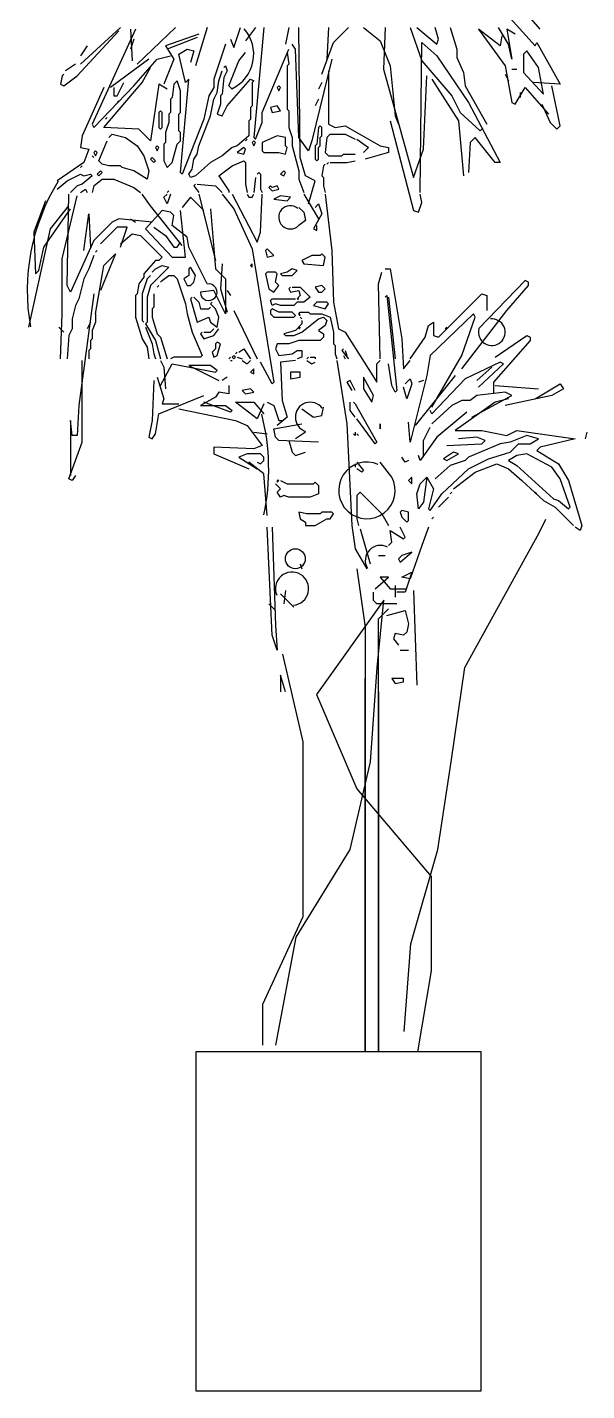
# Model space of a CAD drawing. Header units: millimetres. Extents: x 12377 to 30673, y 89761 to 101952.
# Drawn here: x 23481 to 23866, y 99788 to 100728 of the extents above; entities that cross this region are included whole.
import ezdxf

# ---------------------------------------------------------------- set-up
doc = ezdxf.new("R2010")
doc.units = ezdxf.units.MM

# ---------------------------------------------------------------- blocks, each defined once
blk = doc.blocks.new('A$C76AA168E')
at = {"linetype": 'ByBlock'}
for p, q in [((294.79, 997.47), (359.03, 926.35)), ((362.47, 937.82), (339.53, 964.2)), ((43.59, 905.7), (72.26, 936.67)), ((73.41, 938.97), (45.88, 913.73)), ((83.74, 937.82), (53.91, 872.44)), ((80.29, 937.82), (81.44, 916.03)), ((82.59, 930.94), (80.29, 924.05)), ((111.26, 938.97), (84.88, 913.73)), ((127.32, 934.38), (104.38, 926.35)), ((126.18, 932.08), (105.53, 924.05)), ((133.06, 938.97), (125.03, 912.58)), ((149.12, 930.94), (151.41, 925.2)), ((151.41, 925.2), (156, 938.97)), ((166.32, 938.97), (159.44, 929.79)), ((172.06, 938.97), (165.18, 863.26)), ((189.27, 938.97), (186.97, 927.5)), ((197.29, 849.5), (196.15, 938.97)), ((216.79, 938.97), (215.65, 917.17)), ((220.24, 928.64), (230.56, 938.97)), ((240.88, 938.97), (252.35, 929.79)), ((252.35, 929.79), (259.24, 912.58)), ((255.79, 938.97), (254.65, 910.29)), ((273, 938.97), (281.03, 916.03)), ((277.59, 938.97), (291.35, 927.5)), ((292.5, 930.94), (290.21, 938.97)), ((291.35, 927.5), (292.5, 930.94)), ((300.53, 938.97), (305.12, 924.05)), ((334.94, 926.35), (320.03, 937.82)), ((320.03, 937.82), (338.38, 912.58)), ((340.68, 927.5), (333.8, 938.97)), ((336.09, 933.23), (334.94, 926.35)), ((339.53, 937.82), (342.97, 917.17)), ((345.27, 934.38), (339.53, 937.82)), ((50.47, 926.35), (45.88, 919.47)), ((104.38, 926.35), (110.12, 917.17)), ((113.56, 920.61), (119.29, 924.05)), ((118.15, 901.11), (113.56, 920.61)), ((119.29, 924.05), (123.88, 922.91)), ((123.88, 922.91), (121.59, 914.88)), ((145.68, 927.5), (137.65, 903.41)), ((154.85, 916.03), (159.44, 921.76)), ((170.91, 880.47), (189.27, 924.05)), ((188.12, 921.76), (189.27, 913.73)), ((193.85, 924.05), (191.56, 927.5)), ((196.15, 863.26), (193.85, 924.05)), ((212.21, 906.85), (220.24, 928.64)), ((279.88, 825.41), (281.03, 928.64)), ((281.03, 928.64), (291.35, 919.47)), ((305.12, 924.05), (305.12, 918.32)), ((342.97, 917.17), (340.68, 927.5)), ((353.3, 922.91), (351, 920.61)), ((351, 920.61), (351, 908)), ((361.32, 911.44), (353.3, 922.91)), ((359.03, 926.35), (360.18, 928.64)), ((360.18, 928.64), (376.24, 899.97)), ((42.44, 913.73), (35.56, 909.14)), ((92.91, 917.17), (66.53, 897.67)), ((82.59, 898.82), (98.65, 917.17)), ((88.32, 901.11), (94.06, 911.44)), ((98.65, 917.17), (107.82, 919.47)), ((110.12, 917.17), (103.24, 899.97)), ((144.53, 911.44), (145.68, 912.58)), ((145.68, 912.58), (146.82, 909.14)), ((147.97, 898.82), (154.85, 916.03)), ((189.27, 913.73), (188.12, 912.58)), ((188.12, 912.58), (188.12, 882.76)), ((219.09, 917.17), (205.32, 860.97)), ((259.24, 912.58), (262.68, 878.17)), ((281.03, 916.03), (301.68, 891.94)), ((291.35, 919.47), (313.15, 887.35)), ((305.12, 918.32), (309.71, 908)), ((338.38, 912.58), (342.97, 887.35)), ((364.77, 893.08), (361.32, 911.44)), ((33.26, 905.7), (32.12, 899.97)), ((34.41, 906.85), (33.26, 905.7)), ((33.26, 905.7), (34.41, 906.85)), ((34.41, 898.82), (43.59, 905.7)), ((112.41, 902.26), (110.12, 899.97)), ((114.71, 895.38), (112.41, 902.26)), ((114.71, 839.17), (120.44, 903.41)), ((120.44, 903.41), (118.15, 901.11)), ((137.65, 903.41), (137.65, 897.67)), ((139.94, 894.23), (141.09, 902.26)), ((141.09, 902.26), (143.38, 909.14)), ((144.53, 904.55), (143.38, 893.08)), ((146.82, 909.14), (144.53, 904.55)), ((146.82, 885.05), (162.88, 903.41)), ((162.88, 903.41), (165.18, 902.26)), ((165.18, 902.26), (164.03, 901.11)), ((216.79, 909.14), (216.79, 872.44)), ((254.65, 910.29), (275.29, 835.73)), ((282.18, 855.23), (284.47, 905.7)), ((287.91, 903.41), (306.27, 874.73)), ((309.71, 908), (310.85, 898.82)), ((338.38, 906.85), (340.68, 902.26)), ((342.97, 910.29), (346.41, 910.29)), ((351, 908), (364.77, 893.08)), ((32.12, 899.97), (34.41, 898.82)), ((61.94, 897.67), (47.03, 864.41)), ((55.06, 870.14), (82.59, 898.82)), ((61.94, 870.14), (88.32, 901.11)), ((68.82, 897.67), (68.82, 891.94)), ((71.12, 891.94), (75.71, 901.11)), ((99.79, 899.97), (94.06, 860.97)), ((105.53, 896.53), (99.79, 899.97)), ((110.12, 899.97), (108.97, 890.79)), ((114.71, 880.47), (114.71, 895.38)), ((137.65, 897.67), (134.21, 891.94)), ((137.65, 889.64), (139.94, 894.23)), ((143.38, 893.08), (142.24, 891.94)), ((150.27, 896.53), (147.97, 898.82)), ((164.03, 901.11), (164.03, 885.05)), ((182.38, 898.82), (181.24, 897.67)), ((181.24, 897.67), (182.38, 895.38)), ((183.53, 897.67), (182.38, 898.82)), ((182.38, 895.38), (183.53, 897.67)), ((212.21, 901.11), (209.91, 896.53)), ((310.85, 898.82), (325.77, 872.44)), ((345.27, 886.2), (352.15, 897.67)), ((348.71, 894.23), (348.71, 890.79)), ((352.15, 897.67), (368.21, 879.32)), ((376.24, 899.97), (357.88, 901.11)), ((376.24, 871.29), (370.5, 898.82)), ((68.82, 891.94), (71.12, 891.94)), ((72.26, 888.5), (71.12, 887.35)), ((71.12, 887.35), (72.26, 888.5)), ((108.97, 890.79), (107.82, 889.64)), ((107.82, 889.64), (107.82, 880.47)), ((134.21, 891.94), (130.77, 875.88)), ((135.35, 878.17), (137.65, 889.64)), ((142.24, 886.2), (139.94, 879.32)), ((142.24, 891.94), (142.24, 886.2)), ((143.38, 878.17), (146.82, 885.05)), ((164.03, 885.05), (162.88, 883.91)), ((162.88, 883.91), (162.88, 875.88)), ((181.24, 885.05), (176.65, 883.91)), ((176.65, 883.91), (177.79, 880.47)), ((183.53, 881.61), (181.24, 885.05)), ((209.91, 889.64), (207.62, 885.05)), ((301.68, 891.94), (307.41, 880.47)), ((313.15, 887.35), (334.94, 846.05)), ((342.97, 887.35), (345.27, 886.2)), ((363.62, 886.2), (369.35, 873.58)), ((64.24, 877.03), (63.09, 875.88)), ((63.09, 875.88), (64.24, 877.03)), ((100.94, 881.61), (99.79, 880.47)), ((99.79, 880.47), (99.79, 870.14)), ((102.09, 880.47), (100.94, 881.61)), ((102.09, 870.14), (102.09, 880.47)), ((106.68, 873.58), (104.38, 866.7)), ((107.82, 880.47), (106.68, 879.32)), ((106.68, 879.32), (106.68, 873.58)), ((113.56, 879.32), (114.71, 880.47)), ((113.56, 867.85), (113.56, 879.32)), ((130.77, 875.88), (115.85, 838.02)), ((127.32, 857.53), (135.35, 878.17)), ((139.94, 879.32), (143.38, 878.17)), ((162.88, 875.88), (161.74, 874.73)), ((161.74, 874.73), (161.74, 864.41)), ((166.32, 862.11), (170.91, 873.58)), ((170.91, 873.58), (170.91, 880.47)), ((177.79, 880.47), (183.53, 881.61)), ((188.12, 882.76), (189.27, 881.61)), ((189.27, 881.61), (189.27, 870.14)), ((259.24, 874.73), (275.29, 812.79)), ((262.68, 878.17), (264.97, 872.44)), ((306.27, 874.73), (309.71, 836.88)), ((307.41, 880.47), (321.18, 867.85)), ((369.35, 873.58), (373.94, 869)), ((47.03, 864.41), (45.88, 856.38)), ((53.91, 872.44), (55.06, 870.14)), ((86.03, 869), (61.94, 870.14)), ((65.38, 863.26), (67.68, 865.55)), ((67.68, 865.55), (76.85, 863.26)), ((94.06, 860.97), (86.03, 869)), ((99.79, 870.14), (100.94, 869)), ((100.94, 869), (102.09, 870.14)), ((104.38, 866.7), (104.38, 859.82)), ((114.71, 866.7), (113.56, 867.85)), ((114.71, 860.97), (114.71, 866.7)), ((161.74, 864.41), (153.71, 857.53)), ((181.24, 864.41), (170.91, 859.82)), ((186.97, 863.26), (181.24, 864.41)), ((189.27, 870.14), (191.56, 863.26)), ((209.91, 870.14), (208.77, 858.67)), ((211.06, 871.29), (209.91, 870.14)), ((212.21, 870.14), (211.06, 871.29)), ((211.06, 863.26), (212.21, 864.41)), ((212.21, 864.41), (212.21, 870.14)), ((215.65, 863.26), (217.94, 865.55)), ((216.79, 872.44), (221.38, 870.14)), ((217.94, 865.55), (228.27, 865.55)), ((221.38, 870.14), (228.27, 871.29)), ((228.27, 871.29), (252.35, 857.53)), ((228.27, 865.55), (235.15, 862.11)), ((321.18, 867.85), (322.32, 869)), ((373.94, 869), (376.24, 871.29)), ((45.88, 856.38), (51.62, 855.23)), ((51.62, 855.23), (48.18, 846.05)), ((58.5, 847.2), (64.24, 860.97)), ((76.85, 863.26), (84.88, 857.53)), ((84.88, 857.53), (89.47, 850.64)), ((98.65, 857.53), (97.5, 856.38)), ((97.5, 856.38), (98.65, 854.08)), ((99.79, 856.38), (98.65, 857.53)), ((98.65, 854.08), (99.79, 856.38)), ((104.38, 859.82), (103.24, 858.67)), ((103.24, 858.67), (103.24, 847.2)), ((108.97, 846.05), (112.41, 858.67)), ((112.41, 858.67), (114.71, 860.97)), ((126.18, 851.79), (127.32, 857.53)), ((150.27, 856.38), (143.38, 850.64)), ((153.71, 857.53), (150.27, 856.38)), ((158.29, 856.38), (153.71, 852.94)), ((159.44, 855.23), (158.29, 856.38)), ((158.29, 851.79), (159.44, 855.23)), ((160.59, 862.11), (159.44, 860.97)), ((159.44, 860.97), (160.59, 862.11)), ((165.18, 860.97), (164.03, 859.82)), ((164.03, 859.82), (165.18, 857.53)), ((165.18, 863.26), (166.32, 862.11)), ((166.32, 859.82), (165.18, 860.97)), ((165.18, 857.53), (166.32, 859.82)), ((170.91, 859.82), (170.91, 854.08)), ((186.97, 857.53), (186.97, 863.26)), ((188.12, 856.38), (186.97, 857.53)), ((186.97, 851.79), (188.12, 856.38)), ((191.56, 863.26), (191.56, 857.53)), ((191.56, 857.53), (196.15, 840.32)), ((203.03, 854.08), (196.15, 863.26)), ((205.32, 860.97), (203.03, 854.08)), ((208.77, 858.67), (207.62, 857.53)), ((207.62, 857.53), (207.62, 848.35)), ((209.91, 856.38), (211.06, 857.53)), ((209.91, 848.35), (209.91, 856.38)), ((211.06, 857.53), (211.06, 863.26)), ((215.65, 863.26), (214.5, 852.94)), ((236.29, 862.11), (244.32, 856.38)), ((244.32, 856.38), (240.88, 852.94)), ((252.35, 857.53), (258.09, 856.38)), ((258.09, 856.38), (258.09, 852.94)), ((275.29, 835.73), (282.18, 855.23)), ((314.3, 859.82), (313.15, 839.17)), ((317.74, 863.26), (314.3, 859.82)), ((331.5, 846.05), (317.74, 863.26)), ((48.18, 846.05), (29.82, 833.44)), ((55.06, 849.5), (53.91, 850.64)), ((53.91, 850.64), (55.06, 849.5)), ((56.21, 854.08), (55.06, 852.94)), ((55.06, 852.94), (56.21, 850.64)), ((57.35, 852.94), (56.21, 854.08)), ((56.21, 850.64), (57.35, 852.94)), ((60.79, 844.91), (58.5, 847.2)), ((89.47, 850.64), (92.91, 840.32)), ((95.21, 849.5), (94.06, 848.35)), ((94.06, 848.35), (96.35, 846.05)), ((97.5, 847.2), (95.21, 849.5)), ((96.35, 846.05), (97.5, 847.2)), ((103.24, 847.2), (105.53, 842.61)), ((105.53, 842.61), (108.97, 846.05)), ((122.74, 841.47), (123.88, 848.35)), ((123.88, 848.35), (126.18, 851.79)), ((135.35, 846.05), (125.03, 836.88)), ((143.38, 850.64), (135.35, 846.05)), ((150.27, 843.76), (158.29, 847.2)), ((153.71, 852.94), (158.29, 851.79)), ((158.29, 847.2), (159.44, 846.05)), ((159.44, 846.05), (159.44, 831.14)), ((170.91, 854.08), (172.06, 852.94)), ((172.06, 852.94), (182.38, 852.94)), ((182.38, 852.94), (186.97, 851.79)), ((200.74, 836.88), (197.29, 849.5)), ((207.62, 848.35), (208.77, 847.2)), ((208.77, 847.2), (209.91, 848.35)), ((214.5, 852.94), (216.79, 850.64)), ((216.79, 846.05), (215.65, 844.91)), ((215.65, 844.91), (216.79, 846.05)), ((216.79, 850.64), (225.97, 850.64)), ((217.94, 846.05), (229.41, 846.05)), ((225.97, 850.64), (227.12, 851.79)), ((227.12, 851.79), (235.15, 851.79)), ((229.41, 846.05), (235.15, 847.2)), ((258.09, 852.94), (242.03, 848.35)), ((334.94, 846.05), (331.5, 846.05)), ((36.71, 833.44), (45.88, 838.02)), ((47.03, 843.76), (45.88, 842.61)), ((45.88, 842.61), (47.03, 843.76)), ((45.88, 838.02), (48.18, 836.88)), ((53.91, 836.88), (47.03, 831.14)), ((48.18, 836.88), (52.76, 838.02)), ((52.76, 838.02), (53.91, 836.88)), ((59.65, 840.32), (57.35, 838.02)), ((57.35, 838.02), (58.5, 836.88)), ((58.5, 836.88), (60.79, 839.17)), ((60.79, 839.17), (59.65, 840.32)), ((65.38, 843.76), (60.79, 844.91)), ((73.41, 843.76), (65.38, 843.76)), ((74.56, 842.61), (73.41, 843.76)), ((82.59, 840.32), (74.56, 842.61)), ((91.76, 834.58), (82.59, 840.32)), ((92.91, 840.32), (91.76, 834.58)), ((115.85, 838.02), (114.71, 839.17)), ((120.44, 838.02), (122.74, 841.47)), ((121.59, 835.73), (120.44, 838.02)), ((125.03, 836.88), (121.59, 835.73)), ((141.09, 836.88), (150.27, 843.76)), ((141.09, 836.88), (147.97, 826.55)), ((167.47, 838.02), (168.62, 839.17)), ((168.62, 839.17), (169.77, 838.02)), ((169.77, 838.02), (169.77, 827.7)), ((185.82, 840.32), (183.53, 838.02)), ((183.53, 838.02), (185.82, 836.88)), ((186.97, 839.17), (185.82, 840.32)), ((185.82, 836.88), (186.97, 839.17)), ((196.15, 840.32), (196.15, 834.58)), ((207.62, 833.44), (200.74, 836.88)), ((213.35, 843.76), (212.21, 836.88)), ((212.21, 836.88), (213.35, 835.73)), ((214.5, 844.91), (213.35, 843.76)), ((213.35, 843.76), (214.5, 844.91)), ((29.82, 827.7), (36.71, 833.44)), ((43.59, 830), (39, 825.41)), ((47.03, 831.14), (43.59, 830)), ((45.88, 825.41), (49.32, 827.7)), ((49.32, 827.7), (50.47, 825.41)), ((55.06, 830), (53.91, 825.41)), ((55.06, 830), (60.79, 834.58)), ((60.79, 834.58), (68.82, 834.58)), ((68.82, 834.58), (82.59, 828.85)), ((82.59, 828.85), (87.18, 825.41)), ((106.68, 826.55), (105.53, 825.41)), ((105.53, 825.41), (106.68, 826.55)), ((125.03, 831.14), (123.88, 830)), ((123.88, 830), (125.03, 831.14)), ((123.88, 830), (127.32, 825.41)), ((126.18, 831.14), (138.79, 830)), ((138.79, 830), (143.38, 825.41)), ((147.97, 826.55), (147.97, 825.41)), ((159.44, 831.14), (160.59, 825.41)), ((166.32, 835.73), (165.18, 825.41)), ((169.77, 827.7), (170.91, 825.41)), ((176.65, 830), (175.5, 828.85)), ((175.5, 828.85), (177.79, 826.55)), ((177.79, 828.85), (176.65, 830)), ((181.24, 830), (177.79, 828.85)), ((177.79, 826.55), (182.38, 827.7)), ((182.38, 827.7), (181.24, 830)), ((196.15, 834.58), (199.59, 825.41)), ((203.03, 817.38), (207.62, 833.44)), ((213.35, 835.73), (213.35, 830)), ((213.35, 830), (214.5, 825.41)), ((21.79, 819.67), (13.76, 797.88)), ((33.26, 779.52), (43.59, 823.11)), ((36.71, 761.17), (37.85, 824.26)), ((94.06, 816.23), (88.32, 824.26)), ((103.24, 821.97), (105.53, 824.26)), ((105.53, 817.38), (103.24, 821.97)), ((107.82, 824.26), (105.53, 817.38)), ((121.59, 821.97), (115.85, 815.08)), ((130.77, 812.79), (121.59, 821.97)), ((127.32, 824.26), (138.79, 778.38)), ((143.38, 824.26), (151.41, 813.94)), ((150.27, 824.26), (167.47, 791)), ((160.59, 824.26), (161.74, 821.97)), ((161.74, 821.97), (164.03, 821.97)), ((164.03, 821.97), (165.18, 824.26)), ((169.77, 797.88), (170.91, 824.26)), ((183.53, 823.11), (178.94, 820.82)), ((178.94, 820.82), (188.12, 819.67)), ((190.41, 821.97), (183.53, 823.11)), ((188.12, 819.67), (190.41, 821.97)), ((199.59, 824.26), (209.91, 807.05)), ((207.62, 815.08), (209.91, 817.38)), ((209.91, 817.38), (212.21, 810.5)), ((214.5, 824.26), (219.09, 785.26)), ((278.74, 811.64), (281.03, 818.52)), ((281.03, 818.52), (279.88, 824.26)), ((20.65, 787.55), (39, 813.94)), ((25.24, 800.17), (37.85, 816.23)), ((48.18, 785.26), (51.62, 810.5)), ((51.62, 810.5), (52.76, 787.55)), ((102.09, 812.79), (90.62, 800.17)), ((115.85, 788.7), (94.06, 816.23)), ((107.82, 811.64), (102.09, 812.79)), ((110.12, 809.35), (107.82, 811.64)), ((108.97, 802.47), (110.12, 809.35)), ((118.15, 780.67), (114.71, 812.79)), ((135.35, 813.94), (138.79, 772.64)), ((151.41, 813.94), (164.03, 786.41)), ((196.15, 815.08), (199.59, 811.64)), ((199.59, 811.64), (200.74, 805.91)), ((212.21, 810.5), (206.47, 800.17)), ((275.29, 812.79), (278.74, 811.64)), ((10.32, 732.5), (25.24, 800.17)), ((67.68, 804.76), (55.06, 792.14)), ((71.12, 801.32), (59.65, 789.85)), ((72.26, 807.05), (67.68, 804.76)), ((78, 801.32), (71.12, 801.32)), ((95.21, 804.76), (72.26, 807.05)), ((73.41, 787.55), (78, 801.32)), ((80.29, 807.05), (83.74, 804.76)), ((90.62, 800.17), (108.97, 780.67)), ((96.35, 801.32), (104.38, 795.58)), ((119.29, 794.44), (108.97, 802.47)), ((200.74, 805.91), (196.15, 802.47)), ((206.47, 800.17), (208.77, 799.02)), ((208.77, 799.02), (208.77, 802.47)), ((13.76, 797.88), (14.91, 769.2)), ((55.06, 792.14), (39, 756.58)), ((73.41, 789.85), (81.44, 796.73)), ((81.44, 796.73), (87.18, 795.58)), ((87.18, 795.58), (102.09, 780.67)), ((104.38, 795.58), (110.12, 787.55)), ((112.41, 787.55), (114.71, 791)), ((120.44, 787.55), (119.29, 794.44)), ((167.47, 791), (169.77, 797.88)), ((17.21, 771.5), (20.65, 787.55)), ((33.26, 741.67), (33.26, 779.52)), ((55.06, 781.82), (51.62, 772.64)), ((56.21, 784.11), (57.35, 785.26)), ((69.97, 782.97), (59.65, 757.73)), ((61.94, 774.94), (69.97, 782.97)), ((102.09, 780.67), (99.79, 778.38)), ((108.97, 780.67), (118.15, 780.67)), ((110.12, 787.55), (112.41, 787.55)), ((133.06, 762.32), (120.44, 787.55)), ((164.03, 786.41), (178.94, 694.64)), ((174.35, 786.41), (173.21, 785.26)), ((173.21, 785.26), (174.35, 780.67)), ((178.94, 781.82), (174.35, 786.41)), ((174.35, 780.67), (178.94, 781.82)), ((205.32, 781.82), (198.44, 778.38)), ((211.06, 781.82), (205.32, 781.82)), ((212.21, 782.97), (211.06, 781.82)), ((214.5, 780.67), (212.21, 782.97)), ((213.35, 774.94), (214.5, 780.67)), ((219.09, 785.26), (220.24, 749.7)), ((14.91, 769.2), (17.21, 771.5)), ((51.62, 772.64), (48.18, 765.76)), ((60.79, 768.05), (61.94, 774.94)), ((97.5, 778.38), (89.47, 769.2)), ((106.68, 773.79), (94.06, 761.17)), ((95.21, 770.35), (97.5, 772.64)), ((99.79, 778.38), (97.5, 778.38)), ((97.5, 772.64), (102.09, 774.94)), ((102.09, 774.94), (106.68, 773.79)), ((121.59, 773.79), (120.44, 772.64)), ((120.44, 772.64), (120.44, 768.05)), ((125.03, 768.05), (121.59, 773.79)), ((138.79, 772.64), (145.68, 765.76)), ((143.38, 776.08), (142.24, 758.88)), ((164.03, 776.08), (162.88, 774.94)), ((162.88, 774.94), (164.03, 773.79)), ((164.03, 773.79), (164.03, 776.08)), ((174.35, 770.35), (173.21, 769.2)), ((180.09, 770.35), (174.35, 770.35)), ((181.24, 769.2), (180.09, 770.35)), ((188.12, 770.35), (183.53, 769.2)), ((191.56, 772.64), (188.12, 770.35)), ((195, 771.5), (191.56, 772.64)), ((191.56, 768.05), (195, 771.5)), ((198.44, 778.38), (199.59, 776.08)), ((199.59, 776.08), (213.35, 774.94)), ((251.21, 762.32), (253.5, 770.35)), ((255.79, 772.64), (259.24, 772.64)), ((259.24, 772.64), (267.27, 724.47)), ((39, 756.58), (36.71, 761.17)), ((48.18, 765.76), (44.74, 752)), ((56.21, 741.67), (60.79, 768.05)), ((86.03, 762.32), (84.88, 755.44)), ((89.47, 766.91), (86.03, 762.32)), ((91.76, 765.76), (88.32, 755.44)), ((89.47, 769.2), (89.47, 766.91)), ((91.76, 765.76), (94.06, 768.05)), ((94.06, 761.17), (91.76, 753.14)), ((98.65, 760.02), (99.79, 761.17)), ((100.94, 763.47), (102.09, 764.61)), ((102.09, 764.61), (106.68, 768.05)), ((106.68, 768.05), (110.12, 768.05)), ((110.12, 768.05), (112.41, 765.76)), ((112.41, 765.76), (118.15, 748.55)), ((120.44, 768.05), (117, 765.76)), ((117, 765.76), (119.29, 761.17)), ((119.29, 761.17), (121.59, 761.17)), ((121.59, 761.17), (123.88, 763.47)), ((123.88, 763.47), (125.03, 768.05)), ((145.68, 765.76), (145.68, 741.67)), ((173.21, 769.2), (175.5, 758.88)), ((178.94, 756.58), (182.38, 761.17)), ((180.09, 763.47), (181.24, 769.2)), ((182.38, 761.17), (180.09, 763.47)), ((183.53, 769.2), (184.68, 768.05)), ((184.68, 768.05), (191.56, 768.05)), ((212.21, 761.17), (207.62, 760.02)), ((214.5, 758.88), (212.21, 761.17)), ((252.35, 710.7), (251.21, 762.32)), ((352.15, 764.61), (320.03, 731.35)), ((339.53, 743.97), (354.44, 761.17)), ((354.44, 763.47), (352.15, 764.61)), ((354.44, 761.17), (354.44, 763.47)), ((44.74, 752), (42.44, 747.41)), ((55.06, 755.44), (44.74, 678.58)), ((84.88, 755.44), (83.74, 754.29)), ((83.74, 754.29), (83.74, 739.38)), ((88.32, 755.44), (88.32, 737.08)), ((91.76, 753.14), (91.76, 735.94)), ((96.35, 755.44), (96.35, 746.26)), ((122.74, 753.14), (121.59, 752)), ((121.59, 752), (122.74, 753.14)), ((121.59, 752), (126.18, 735.94)), ((123.88, 753.14), (127.32, 749.7)), ((137.65, 757.73), (128.47, 756.58)), ((145.68, 741.67), (137.65, 757.73)), ((142.24, 758.88), (146.82, 742.82)), ((146.82, 757.73), (149.12, 754.29)), ((175.5, 758.88), (178.94, 756.58)), ((176.65, 750.85), (177.79, 752)), ((177.79, 752), (193.85, 752)), ((190.41, 760.02), (189.27, 758.88)), ((189.27, 758.88), (190.41, 760.02)), ((189.27, 758.88), (190.41, 756.58)), ((190.41, 756.58), (196.15, 757.73)), ((191.56, 760.02), (197.29, 760.02)), ((197.29, 754.29), (195, 752)), ((195, 752), (196.15, 752)), ((196.15, 757.73), (197.29, 754.29)), ((197.29, 760.02), (204.18, 753.14)), ((204.18, 753.14), (199.59, 749.7)), ((207.62, 760.02), (209.91, 756.58)), ((209.91, 756.58), (212.21, 756.58)), ((212.21, 756.58), (214.5, 758.88)), ((255.79, 753.14), (256.94, 754.29)), ((256.94, 754.29), (263.82, 688.91)), ((258.09, 753.14), (262.68, 710.7)), ((292.5, 725.61), (322.32, 755.44)), ((322.32, 755.44), (325.77, 754.29)), ((325.77, 754.29), (325.77, 743.97)), ((42.44, 747.41), (40.15, 738.23)), ((96.35, 746.26), (95.21, 745.11)), ((95.21, 745.11), (95.21, 739.38)), ((118.15, 748.55), (119.29, 741.67)), ((127.32, 749.7), (128.47, 745.11)), ((128.47, 745.11), (134.21, 745.11)), ((134.21, 745.11), (135.35, 746.26)), ((135.35, 748.55), (136.5, 749.7)), ((138.79, 745.11), (135.35, 748.55)), ((141.09, 739.38), (138.79, 745.11)), ((151.41, 743.97), (167.47, 710.7)), ((177.79, 747.41), (176.65, 750.85)), ((177.79, 745.11), (176.65, 743.97)), ((176.65, 743.97), (176.65, 741.67)), ((180.09, 748.55), (177.79, 747.41)), ((182.38, 742.82), (177.79, 745.11)), ((183.53, 747.41), (180.09, 748.55)), ((191.56, 742.82), (182.38, 742.82)), ((192.71, 747.41), (183.53, 747.41)), ((193.85, 740.52), (191.56, 742.82)), ((195, 749.7), (192.71, 747.41)), ((199.59, 749.7), (195, 749.7)), ((196.15, 741.67), (197.29, 742.82)), ((197.29, 742.82), (203.03, 742.82)), ((203.03, 742.82), (204.18, 741.67)), ((208.77, 749.7), (206.47, 747.41)), ((206.47, 747.41), (214.5, 745.11)), ((215.65, 749.7), (208.77, 749.7)), ((214.5, 745.11), (216.79, 748.55)), ((216.79, 748.55), (215.65, 749.7)), ((220.24, 749.7), (223.68, 731.35)), ((308.56, 703.82), (339.53, 743.97)), ((32.12, 710.7), (33.26, 741.67)), ((40.15, 738.23), (40.15, 731.35)), ((52.76, 735.94), (50.47, 731.35)), ((56.21, 735.94), (53.91, 730.2)), ((56.21, 741.67), (56.21, 735.94)), ((83.74, 739.38), (88.32, 724.47)), ((88.32, 737.08), (89.47, 735.94)), ((91.76, 735.94), (90.62, 734.79)), ((90.62, 734.79), (97.5, 723.32)), ((95.21, 739.38), (98.65, 727.91)), ((119.29, 741.67), (122.74, 729.05)), ((126.18, 735.94), (134.21, 739.38)), ((134.21, 739.38), (135.35, 735.94)), ((135.35, 735.94), (139.94, 732.5)), ((139.94, 732.5), (141.09, 739.38)), ((176.65, 741.67), (178.94, 739.38)), ((178.94, 739.38), (192.71, 739.38)), ((192.71, 739.38), (193.85, 740.52)), ((198.44, 734.79), (193.85, 730.2)), ((197.29, 740.52), (196.15, 741.67)), ((196.15, 741.67), (197.29, 740.52)), ((198.44, 738.23), (197.29, 739.38)), ((197.29, 739.38), (198.44, 738.23)), ((198.44, 729.05), (209.91, 738.23)), ((198.44, 737.08), (198.44, 734.79)), ((204.18, 741.67), (212.21, 741.67)), ((209.91, 738.23), (213.35, 739.38)), ((214.5, 733.64), (209.91, 730.2)), ((212.21, 741.67), (217.94, 739.38)), ((213.35, 739.38), (215.65, 737.08)), ((215.65, 737.08), (214.5, 733.64)), ((217.94, 739.38), (220.24, 729.05)), ((283.32, 725.61), (285.62, 733.64)), ((285.62, 733.64), (289.06, 735.94)), ((316.59, 741.67), (286.77, 713)), ((289.06, 735.94), (289.06, 726.76)), ((308.56, 713), (317.74, 739.38)), ((317.74, 739.38), (316.59, 741.67)), ((30.97, 732.5), (34.41, 729.05)), ((37.85, 726.76), (36.71, 710.7)), ((40.15, 731.35), (37.85, 726.76)), ((53.91, 724.47), (52.76, 723.32)), ((52.76, 723.32), (52.76, 717.58)), ((53.91, 730.2), (53.91, 724.47)), ((88.32, 724.47), (91.76, 718.73)), ((90.62, 732.5), (95.21, 721.02)), ((97.5, 723.32), (100.94, 710.7)), ((98.65, 727.91), (100.94, 725.61)), ((100.94, 725.61), (105.53, 710.7)), ((122.74, 729.05), (129.62, 713)), ((129.62, 729.05), (128.47, 727.91)), ((128.47, 727.91), (129.62, 729.05)), ((128.47, 727.91), (130.77, 724.47)), ((130.77, 729.05), (135.35, 729.05)), ((130.77, 724.47), (137.65, 726.76)), ((135.35, 729.05), (137.65, 731.35)), ((137.65, 726.76), (141.09, 731.35)), ((193.85, 730.2), (185.82, 727.91)), ((185.82, 727.91), (186.97, 726.76)), ((186.97, 726.76), (192.71, 726.76)), ((196.15, 723.32), (189.27, 721.02)), ((192.71, 726.76), (198.44, 729.05)), ((197.29, 732.5), (196.15, 731.35)), ((196.15, 731.35), (197.29, 732.5)), ((211.06, 723.32), (196.15, 723.32)), ((209.91, 730.2), (213.35, 727.91)), ((213.35, 725.61), (211.06, 723.32)), ((213.35, 727.91), (213.35, 725.61)), ((220.24, 729.05), (220.24, 721.02)), ((223.68, 731.35), (228.27, 729.05)), ((228.27, 729.05), (250.06, 694.64)), ((267.27, 724.47), (268.41, 703.82)), ((273, 710.7), (283.32, 725.61)), ((289.06, 726.76), (292.5, 725.61)), ((297.09, 731.35), (298.24, 732.5)), ((355.59, 723.32), (330.35, 694.64)), ((331.5, 711.85), (353.3, 726.76)), ((353.3, 726.76), (355.59, 725.61)), ((355.59, 725.61), (355.59, 723.32)), ((52.76, 717.58), (51.62, 716.44)), ((51.62, 716.44), (51.62, 710.7)), ((91.76, 718.73), (92.91, 710.7)), ((95.21, 721.02), (96.35, 714.14)), ((96.35, 714.14), (97.5, 710.7)), ((138.79, 717.58), (136.5, 715.29)), ((136.5, 715.29), (137.65, 711.85)), ((139.94, 722.17), (138.79, 721.02)), ((138.79, 721.02), (138.79, 717.58)), ((142.24, 721.02), (139.94, 722.17)), ((139.94, 713), (142.24, 721.02)), ((153.71, 715.29), (152.56, 714.14)), ((152.56, 714.14), (153.71, 715.29)), ((154.85, 715.29), (158.29, 717.58)), ((158.29, 717.58), (162.88, 710.7)), ((181.24, 721.02), (180.09, 717.58)), ((180.09, 717.58), (182.38, 713)), ((189.27, 721.02), (181.24, 721.02)), ((182.38, 713), (191.56, 714.14)), ((191.56, 714.14), (195, 716.44)), ((195, 716.44), (198.44, 716.44)), ((198.44, 716.44), (198.44, 711.85)), ((220.24, 721.02), (221.38, 719.88)), ((221.38, 719.88), (221.38, 714.14)), ((221.38, 714.14), (222.53, 710.7)), ((227.12, 717.58), (225.97, 716.44)), ((225.97, 716.44), (227.12, 717.58)), ((225.97, 716.44), (230.56, 710.7)), ((228.27, 716.44), (229.41, 713)), ((47.03, 653.35), (47.03, 709.55)), ((100.94, 709.55), (103.24, 704.97)), ((100.94, 692.35), (108.97, 707.26)), ((103.24, 704.97), (104.38, 690.05)), ((110.12, 711.85), (107.82, 710.7)), ((108.97, 707.26), (138.79, 701.52)), ((128.47, 711.85), (110.12, 711.85)), ((120.44, 706.11), (141.09, 695.79)), ((135.35, 706.11), (120.44, 706.11)), ((129.62, 713), (128.47, 711.85)), ((139.94, 702.67), (135.35, 706.11)), ((137.65, 711.85), (139.94, 713)), ((149.12, 711.85), (147.97, 710.7)), ((147.97, 710.7), (149.12, 711.85)), ((149.12, 709.55), (150.27, 709.55)), ((151.41, 713), (150.27, 711.85)), ((150.27, 711.85), (151.41, 710.7)), ((152.56, 711.85), (151.41, 713)), ((151.41, 710.7), (152.56, 711.85)), ((153.71, 711.85), (157.15, 710.7)), ((157.15, 709.55), (160.59, 707.26)), ((160.59, 707.26), (162.88, 709.55)), ((177.79, 693.5), (169.77, 708.41)), ((193.85, 709.55), (183.53, 708.41)), ((183.53, 708.41), (184.68, 682.02)), ((198.44, 711.85), (195, 710.7)), ((203.03, 711.85), (201.88, 710.7)), ((201.88, 710.7), (203.03, 711.85)), ((201.88, 709.55), (205.32, 707.26)), ((204.18, 711.85), (207.62, 711.85)), ((205.32, 707.26), (207.62, 708.41)), ((207.62, 711.85), (207.62, 710.7)), ((222.53, 709.55), (229.41, 665.97)), ((227.12, 713), (228.27, 710.7)), ((250.06, 707.26), (252.35, 709.55)), ((250.06, 694.64), (250.06, 707.26)), ((260.38, 692.35), (258.09, 707.26)), ((268.41, 703.82), (273, 709.55)), ((286.77, 713), (284.47, 699.23)), ((287.91, 677.44), (308.56, 713)), ((334.94, 708.41), (310.85, 696.94)), ((329.21, 704.97), (318.88, 695.79)), ((320.03, 691.2), (337.24, 707.26)), ((337.24, 707.26), (334.94, 708.41)), ((96.35, 695.79), (95.21, 668.26)), ((98.65, 698.08), (103.24, 683.17)), ((138.79, 701.52), (139.94, 702.67)), ((146.82, 698.08), (143.38, 695.79)), ((165.18, 703.82), (162.88, 701.52)), ((162.88, 701.52), (165.18, 700.38)), ((165.18, 700.38), (165.18, 703.82)), ((197.29, 701.52), (190.41, 701.52)), ((190.41, 701.52), (190.41, 696.94)), ((190.41, 696.94), (197.29, 698.08)), ((197.29, 698.08), (197.29, 701.52)), ((231.71, 695.79), (229.41, 694.64)), ((235.15, 688.91), (231.71, 695.79)), ((247.77, 685.47), (240.88, 698.08)), ((240.88, 698.08), (240.88, 690.05)), ((269.56, 693.5), (273, 696.94)), ((284.47, 699.23), (273, 653.35)), ((273, 696.94), (274.15, 693.5)), ((303.97, 699.23), (276.44, 664.82)), ((282.18, 695.79), (278.74, 694.64)), ((310.85, 696.94), (287.91, 672.85)), ((141.09, 687.76), (138.79, 684.32)), ((147.97, 686.61), (141.09, 687.76)), ((147.97, 692.35), (147.97, 686.61)), ((162.88, 690.05), (157.15, 688.91)), ((157.15, 688.91), (159.44, 686.61)), ((159.44, 686.61), (165.18, 687.76)), ((165.18, 687.76), (162.88, 690.05)), ((178.94, 694.64), (177.79, 693.5)), ((229.41, 694.64), (232.85, 688.91)), ((240.88, 690.05), (246.62, 680.88)), ((262.68, 687.76), (260.38, 692.35)), ((263.82, 688.91), (262.68, 687.76)), ((270.71, 683.17), (268.41, 691.2)), ((274.15, 693.5), (270.71, 683.17)), ((338.38, 687.76), (318.88, 685.47)), ((330.35, 694.64), (330.35, 686.61)), ((331.5, 692.35), (361.32, 690.05)), ((342.97, 685.47), (338.38, 687.76)), ((359.03, 683.17), (376.24, 693.5)), ((378.53, 690.05), (370.5, 685.47)), ((376.24, 693.5), (378.53, 690.05)), ((44.74, 678.58), (43.59, 657.94)), ((99.79, 672.85), (130.77, 685.47)), ((103.24, 683.17), (102.09, 679.73)), ((102.09, 679.73), (113.56, 679.73)), ((113.56, 676.29), (152.56, 668.26)), ((138.79, 684.32), (128.47, 678.58)), ((128.47, 678.58), (145.68, 678.58)), ((149.12, 674), (130.77, 680.88)), ((145.68, 678.58), (150.27, 675.14)), ((152.56, 680.88), (165.18, 680.88)), ((167.47, 669.41), (152.56, 680.88)), ((165.18, 680.88), (172.06, 672.85)), ((172.06, 679.73), (167.47, 669.41)), ((174.35, 680.88), (178.94, 678.58)), ((178.94, 678.58), (182.38, 668.26)), ((184.68, 682.02), (188.12, 670.55)), ((198.44, 676.29), (206.47, 670.55)), ((212.21, 671.7), (213.35, 677.44)), ((231.71, 675.14), (231.71, 680.88)), ((234, 680.88), (235.15, 679.73)), ((235.15, 679.73), (250.06, 653.35)), ((246.62, 680.88), (247.77, 685.47)), ((301.68, 678.58), (287.91, 665.97)), ((308.56, 682.02), (301.68, 678.58)), ((331.5, 680.88), (303.97, 661.38)), ((314.3, 682.02), (308.56, 682.02)), ((318.88, 685.47), (314.3, 682.02)), ((315.44, 670.55), (342.97, 685.47)), ((340.68, 683.17), (331.5, 680.88)), ((370.5, 685.47), (338.38, 678.58)), ((39, 668.26), (39, 630.41)), ((40.15, 657.94), (39, 668.26)), ((95.21, 668.26), (92.91, 656.79)), ((97.5, 659.08), (99.79, 672.85)), ((150.27, 675.14), (149.12, 674)), ((152.56, 668.26), (160.59, 664.82)), ((188.12, 670.55), (181.24, 664.82)), ((182.38, 668.26), (184.68, 668.26)), ((206.47, 670.55), (212.21, 671.7)), ((235.15, 670.55), (231.71, 675.14)), ((248.91, 652.2), (236.29, 669.41)), ((273, 653.35), (271.85, 667.11)), ((287.91, 672.85), (286.77, 675.14)), ((312, 674), (291.35, 656.79)), ((43.59, 657.94), (40.15, 657.94)), ((95.21, 655.64), (97.5, 659.08)), ((160.59, 664.82), (170.91, 651.05)), ((165.18, 660.23), (174.35, 659.08)), ((178.94, 662.52), (198.44, 665.97)), ((180.09, 656.79), (178.94, 662.52)), ((200.74, 660.23), (193.85, 655.64)), ((229.41, 665.97), (232.85, 595.99)), ((235.15, 657.94), (234, 659.08)), ((235.15, 660.23), (235.15, 657.94)), ((236.29, 659.08), (237.44, 657.94)), ((252.35, 665.97), (252.35, 662.52)), ((252.35, 662.52), (252.35, 665.97)), ((282.18, 654.49), (286.77, 663.67)), ((303.97, 661.38), (322.32, 661.38)), ((322.32, 661.38), (339.53, 657.94)), ((339.53, 657.94), (346.41, 661.38)), ((353.3, 657.94), (341.82, 653.35)), ((346.41, 661.38), (386.56, 655.64)), ((361.32, 655.64), (353.3, 657.94)), ((394.59, 660.23), (393.44, 655.64)), ((37.85, 628.11), (47.03, 653.35)), ((92.91, 656.79), (95.21, 655.64)), ((137.65, 649.91), (137.65, 645.32)), ((165.18, 648.76), (137.65, 649.91)), ((170.91, 651.05), (165.18, 648.76)), ((182.38, 654.49), (180.09, 656.79)), ((209.91, 653.35), (182.38, 654.49)), ((189.27, 654.49), (191.56, 646.47)), ((250.06, 653.35), (248.91, 652.2)), ((291.35, 656.79), (279.88, 640.73)), ((282.18, 643.02), (282.18, 654.49)), ((298.24, 651.05), (322.32, 652.2)), ((318.88, 656.79), (306.27, 655.64)), ((334.94, 652.2), (313.15, 643.02)), ((324.62, 654.49), (318.88, 656.79)), ((322.32, 652.2), (324.62, 654.49)), ((341.82, 653.35), (334.94, 652.2)), ((341.82, 646.47), (347.56, 652.2)), ((347.56, 652.2), (355.59, 652.2)), ((355.59, 652.2), (361.32, 655.64)), ((362.47, 649.91), (360.18, 647.61)), ((386.56, 655.64), (362.47, 649.91)), ((137.65, 645.32), (161.74, 634.99)), ((160.59, 645.32), (154.85, 643.02)), ((154.85, 643.02), (167.47, 634.99)), ((169.77, 645.32), (160.59, 645.32)), ((172.06, 631.55), (161.74, 639.58)), ((167.47, 639.58), (169.77, 638.44)), ((172.06, 643.02), (169.77, 645.32)), ((169.77, 638.44), (172.06, 640.73)), ((172.06, 640.73), (172.06, 643.02)), ((191.56, 646.47), (193.85, 644.17)), ((193.85, 644.17), (200.74, 646.47)), ((236.29, 639.58), (240.88, 633.85)), ((260.38, 629.26), (252.35, 639.58)), ((269.56, 639.58), (267.27, 643.02)), ((271.85, 640.73), (269.56, 639.58)), ((279.88, 640.73), (278.74, 644.17)), ((302.82, 646.47), (295.94, 641.88)), ((295.94, 641.88), (298.24, 640.73)), ((298.24, 640.73), (306.27, 645.32)), ((310.85, 640.73), (300.53, 637.29)), ((306.27, 645.32), (302.82, 646.47)), ((313.15, 643.02), (310.85, 640.73)), ((313.15, 634.99), (326.91, 641.88)), ((326.91, 641.88), (341.82, 646.47)), ((346.41, 644.17), (340.68, 640.73)), ((340.68, 640.73), (346.41, 637.29)), ((353.3, 645.32), (346.41, 644.17)), ((370.5, 636.14), (353.3, 645.32)), ((360.18, 647.61), (375.09, 638.44)), ((42.44, 630.41), (40.15, 626.97)), ((174.35, 602.88), (172.06, 631.55)), ((235.15, 638.44), (235.15, 636.14)), ((239.74, 632.7), (236.29, 634.99)), ((240.88, 633.85), (239.74, 632.7)), ((274.15, 629.26), (271.85, 626.97)), ((274.15, 624.67), (274.15, 629.26)), ((279.88, 624.67), (284.47, 629.26)), ((284.47, 629.26), (282.18, 612.05)), ((284.47, 629.26), (289.06, 621.23)), ((300.53, 637.29), (290.21, 628.11)), ((294.79, 617.79), (313.15, 634.99)), ((302.82, 621.23), (317.74, 632.7)), ((317.74, 632.7), (332.65, 638.44)), ((332.65, 638.44), (340.68, 634.99)), ((340.68, 634.99), (349.85, 626.97)), ((346.41, 637.29), (371.65, 614.35)), ((376.24, 628.11), (370.5, 636.14)), ((375.09, 638.44), (381.97, 626.97)), ((40.15, 626.97), (37.85, 628.11)), ((183.53, 621.23), (180.09, 624.67)), ((182.38, 626.97), (181.24, 626.97)), ((181.24, 625.82), (182.38, 626.97)), ((181.24, 626.97), (181.24, 625.82)), ((181.24, 618.94), (183.53, 621.23)), ((183.53, 626.97), (188.12, 624.67)), ((188.12, 624.67), (206.47, 624.67)), ((206.47, 624.67), (207.62, 625.82)), ((207.62, 625.82), (209.91, 623.52)), ((209.91, 623.52), (209.91, 617.79)), ((271.85, 626.97), (274.15, 624.67)), ((277.59, 617.79), (279.88, 624.67)), ((289.06, 621.23), (285.62, 607.47)), ((349.85, 626.97), (364.77, 613.2)), ((383.12, 608.61), (376.24, 628.11)), ((381.97, 626.97), (391.15, 595.99)), ((183.53, 615.49), (181.24, 618.94)), ((185.82, 616.64), (183.53, 615.49)), ((189.27, 615.49), (185.82, 616.64)), ((204.18, 615.49), (189.27, 615.49)), ((209.91, 617.79), (204.18, 615.49)), ((236.29, 616.64), (238.59, 618.94)), ((236.29, 616.64), (236.29, 600.58)), ((238.59, 618.94), (253.5, 604.02)), ((278.74, 607.47), (277.59, 617.79)), ((282.18, 612.05), (278.74, 607.47)), ((286.77, 606.32), (294.79, 617.79)), ((292.5, 608.61), (299.38, 615.49)), ((300.53, 617.79), (301.68, 618.94)), ((360.18, 617.79), (359.03, 618.94)), ((359.03, 618.94), (360.18, 617.79)), ((364.77, 613.2), (372.8, 608.61)), ((371.65, 614.35), (375.09, 613.2)), ((375.09, 613.2), (381.97, 607.47)), ((201.88, 604.02), (196.15, 605.17)), ((196.15, 605.17), (197.29, 600.58)), ((211.06, 604.02), (201.88, 604.02)), ((212.21, 605.17), (211.06, 604.02)), ((219.09, 605.17), (212.21, 605.17)), ((217.94, 600.58), (220.24, 604.02)), ((220.24, 604.02), (219.09, 605.17)), ((253.5, 604.02), (258.09, 595.99)), ((267.27, 606.32), (266.12, 605.17)), ((266.12, 605.17), (267.27, 601.73)), ((271.85, 605.17), (267.27, 606.32)), ((267.27, 601.73), (270.71, 598.29)), ((271.85, 599.44), (271.85, 605.17)), ((285.62, 607.47), (286.77, 606.32)), ((287.91, 600.58), (289.06, 601.73)), ((372.8, 608.61), (385.41, 595.99)), ((381.97, 607.47), (383.12, 608.61)), ((177.79, 520.29), (174.35, 594.85)), ((177.79, 594.85), (180.09, 527.17)), ((197.29, 600.58), (200.74, 598.29)), ((200.74, 598.29), (200.74, 595.99)), ((200.74, 595.99), (207.62, 595.99)), ((207.62, 595.99), (215.65, 600.58)), ((215.65, 600.58), (217.94, 600.58)), ((232.85, 595.99), (235.15, 579.94)), ((236.29, 600.58), (237.44, 595.99)), ((238.59, 593.7), (245.47, 569.61)), ((259.24, 592.55), (268.41, 586.82)), ((260.38, 584.52), (259.24, 592.55)), ((269.56, 587.97), (266.12, 594.85)), ((270.71, 598.29), (271.85, 599.44)), ((285.62, 594.85), (281.03, 582.23)), ((361.74, 590.94), (366.39, 600.22)), ((390, 592.55), (386.56, 594.85)), ((391.15, 595.99), (390, 592.55)), ((258.09, 582.23), (260.38, 584.52)), ((268.41, 586.82), (269.56, 587.97)), ((310.6, 498.09), (361.74, 590.94)), ((235.15, 579.94), (243.18, 566.17)), ((251.21, 575.35), (255.79, 575.35)), ((267.27, 575.35), (264.97, 573.05)), ((264.97, 573.05), (266.12, 570.76)), ((266.12, 570.76), (274.15, 577.64)), ((274.15, 577.64), (267.27, 575.35)), ((281.03, 582.23), (273, 559.29)), ((197.29, 569.61), (198.44, 566.17)), ((236.29, 566.17), (242.03, 526.02)), ((267.27, 560.44), (274.15, 563.88)), ((274.15, 563.88), (269.56, 550.11)), ((248.91, 552.41), (258.09, 560.44)), ((252.35, 560.44), (259.24, 552.41)), ((258.09, 560.44), (252.35, 560.44)), ((262.68, 554.7), (262.68, 546.67)), ((273, 559.29), (267.27, 560.44)), ((183.53, 548.97), (192.71, 539.79)), ((186.97, 551.26), (185.82, 542.08)), ((247.77, 544.38), (247.77, 550.11)), ((259.24, 552.41), (270.71, 552.41)), ((269.56, 550.11), (263.82, 550.11)), ((275.29, 551.26), (277.59, 485.88)), ((175.5, 542.08), (180.09, 537.49)), ((254.82, 544.51), (208.33, 479.52)), ((250.06, 542.08), (247.77, 544.38)), ((263.82, 542.08), (250.06, 542.08)), ((250.17, 498.09), (254.82, 544.51)), ((251.21, 531.76), (258.09, 538.64)), ((256.94, 534.05), (269.56, 537.49)), ((269.56, 537.49), (271.85, 528.32)), ((180.09, 527.17), (181.24, 509.97)), ((242.03, 526.02), (242.03, 490.47)), ((251.21, 481.29), (251.21, 531.76)), ((271.85, 528.32), (270.71, 522.58)), ((181.24, 509.97), (177.79, 520.29)), ((262.68, 521.44), (261.53, 517.99)), ((261.53, 517.99), (264.97, 513.41)), ((268.41, 520.29), (262.68, 521.44)), ((270.71, 522.58), (268.41, 520.29)), ((185.08, 507.37), (199.03, 447.02)), ((266.12, 509.97), (271.85, 509.97)), ((245.52, 433.09), (250.17, 498.09)), ((301.3, 433.09), (310.6, 498.09)), ((183.53, 492.76), (183.53, 481.29)), ((186.97, 481.29), (183.53, 492.76)), ((242.03, 490.47), (242.03, 233.32)), ((242.03, 233.32), (242.03, 490.47)), ((268.41, 490.47), (260.38, 490.47)), ((260.38, 490.47), (262.68, 487.02)), ((268.41, 488.17), (268.41, 490.47)), ((208.33, 479.52), (236.22, 414.52)), ((251.21, 481.29), (251.21, 233.32)), ((251.21, 233.32), (251.21, 481.29)), ((262.68, 487.02), (268.41, 488.17)), ((199.03, 447.02), (199.03, 326.31)), ((231.57, 372.74), (245.52, 433.09)), ((292.01, 372.74), (301.3, 433.09)), ((236.22, 414.52), (287.36, 354.17)), ((194.38, 312.39), (231.57, 372.74)), ((273.41, 307.74), (292.01, 372.74)), ((287.36, 354.17), (287.36, 289.17)), ((199.03, 326.31), (171.14, 265.96)), ((180.43, 238.11), (194.38, 312.39)), ((268.76, 247.39), (273.41, 307.74)), ((287.36, 289.17), (278.06, 233.46)), ((171.14, 265.96), (171.14, 238.11)), ((321.85, 233.32), (125.25, 233.32)), ((125.25, 233.32), (125.25, 0)), ((321.85, 0), (321.85, 233.32)), ((125.25, 0), (321.85, 0))]:
    blk.add_line(p, q, dxfattribs=at)
blk.add_circle((193.85, 573.05), 6.88, dxfattribs=at)
for centre, radius, start, end in [((138.79, 920.61), 26.38, 295.46334, 41.63354), ((152.56, 757.73), 143.38, 148.33278, 190.06069), ((190.41, 808.2), 8.03, 50.19443, 315), ((134.21, 756.58), 5.74, 180, 101.30993), ((329.21, 729.05), 9.18, 165.96376, 96.34019), ((204.18, 670.55), 10.32, 36.8699, 251.56505), ((24.09, 634.99), 151.41, 347.93512, 14.34933), ((243.18, 620.08), 19.5, 66.37062, 28.07249), ((252.35, 571.91), 10.32, 60.9454, 212.00538), ((191.56, 552.41), 11.47, 275.19443, 203.19859)]:
    blk.add_arc(centre, radius, start, end, dxfattribs=at)

msp = doc.modelspace()

# ---------------------------------------------------------------- block references
msp.add_blockref('A$C76AA168E', (23471.78, 99788.45))

doc.saveas('drawing.dxf')
